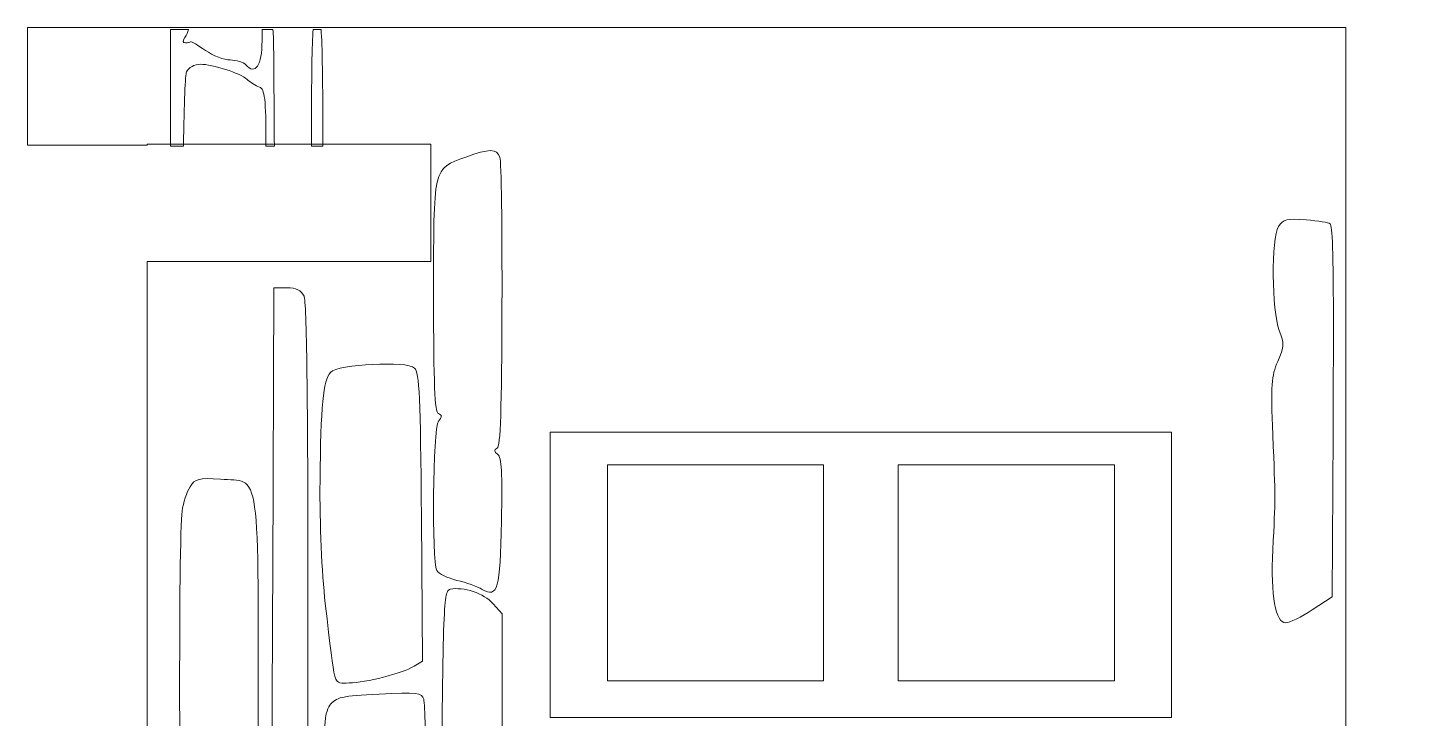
# Model space of a CAD drawing. Header units: centimetres. Extents: x -27.4 to 27.4, y -38.2 to 38.3.
# Drawn here: x -2.97 to 4.08, y 34.27 to 37.8 of the extents above; entities that cross this region are included whole.
import ezdxf

# ---------------------------------------------------------------- set-up
doc = ezdxf.new("R2010")
doc.units = ezdxf.units.CM
doc.header["$MEASUREMENT"] = 0
doc.layers.add('layer 1', color=7, linetype='Continuous')

msp = doc.modelspace()

# ---------------------------------------------------------------- linework, layer by layer
at = {"layer": 'layer 1', "color": 1, "lineweight": 9}
for points, knots in [([(-2.96738, 37.80262), (-2.96738, 37.80262), (-2.96738, 37.20282), (-2.96738, 37.20282), (-2.96738, 37.20282), (-2.96738, 37.20282), (-2.35747, 37.20282), (-2.35747, 37.20282), (-2.35747, 37.20282), (-2.35747, 37.20282), (-2.35747, 37.20786), (-2.35747, 37.20786), (-2.35747, 37.20786), (-2.35747, 37.20786), (-0.90821, 37.20786), (-0.90821, 37.20786), (-0.90821, 37.20786), (-0.90821, 37.20786), (-0.90821, 36.60802), (-0.90821, 36.60802), (-0.90821, 36.60802), (-0.90821, 36.60802), (-2.35747, 36.60802), (-2.35747, 36.60802), (-2.35747, 36.60802), (-2.35747, 36.60802), (-2.35747, 32.68921), (-2.35747, 32.68921), (-2.35747, 32.68921), (-2.35747, 32.68921), (-1.74775, 32.68921), (-1.74775, 32.68921), (-1.74775, 32.68921), (-1.74775, 32.68921), (-1.74775, 23.18571), (-1.74775, 23.18571), (-1.74775, 23.18571), (-1.74775, 23.18571), (-2.35747, 23.18571), (-2.35747, 23.18571), (-2.35747, 23.18571), (-2.35747, 23.18571), (-2.35747, 19.27194), (-2.35747, 19.27194), (-2.35747, 19.27194), (-2.35747, 19.27194), (-0.90821, 19.27194), (-0.90821, 19.27194), (-0.90821, 19.27194), (-0.90821, 19.27194), (-0.90821, 18.67193), (-0.90821, 18.67193), (-0.90821, 18.67193), (-0.90821, 18.67193), (-2.35747, 18.67193), (-2.35747, 18.67193), (-2.35747, 18.67193), (-2.35747, 18.67193), (-2.35747, 18.67097), (-2.35747, 18.67097), (-2.35747, 18.67097), (-2.35747, 18.67097), (-2.96738, 18.67097), (-2.96738, 18.67097), (-2.96738, 18.67097), (-2.96738, 18.67097), (-2.96738, 18.07101), (-2.96738, 18.07101), (-2.96738, 18.07101), (-2.96738, 18.07101), (3.76438, 18.07101), (3.76438, 18.07101), (3.76438, 18.07101), (3.76438, 18.07101), (3.76438, 22.41178), (3.76438, 22.41178), (3.76438, 22.41178), (3.76438, 22.41178), (3.10843, 22.41178), (3.10843, 22.41178), (3.10843, 22.41178), (3.10843, 22.41178), (3.10843, 23.01174), (3.10843, 23.01174), (3.10843, 23.01174), (3.10843, 23.01174), (4.76418, 23.01174), (4.76418, 23.01174), (4.76418, 23.01174), (4.76418, 23.01174), (4.76418, 23.01482), (4.76418, 23.01482), (4.76418, 23.01482), (4.76418, 23.01482), (9.22326, 23.01482), (9.22326, 23.01482), (9.22326, 23.01482), (9.22326, 23.01482), (9.22326, 32.89246), (9.22326, 32.89246), (9.22326, 32.89246), (9.22326, 32.89246), (5.77519, 32.89246), (5.77519, 32.89246), (5.77519, 32.89246), (5.77519, 32.89246), (5.77519, 32.88888), (5.77519, 32.88888), (5.77519, 32.88888), (5.77519, 32.88888), (3.0913, 32.88888), (3.0913, 32.88888), (3.0913, 32.88888), (3.0913, 32.88888), (3.0913, 33.48884), (3.0913, 33.48884), (3.0913, 33.48884), (3.0913, 33.48884), (3.76438, 33.48884), (3.76438, 33.48884), (3.76438, 33.48884), (3.76438, 33.48884), (3.76438, 37.80262), (3.76438, 37.80262), (3.76438, 37.80262), (3.76438, 37.80262), (-2.96738, 37.80262), (-2.96738, 37.80262)], [0, 0, 0, 0, 0.030303, 0.030303, 0.030303, 0.030303, 0.0606061, 0.0606061, 0.0606061, 0.0606061, 0.0909091, 0.0909091, 0.0909091, 0.0909091, 0.1212121, 0.1212121, 0.1212121, 0.1212121, 0.1515152, 0.1515152, 0.1515152, 0.1515152, 0.1818182, 0.1818182, 0.1818182, 0.1818182, 0.2121212, 0.2121212, 0.2121212, 0.2121212, 0.2424242, 0.2424242, 0.2424242, 0.2424242, 0.2727273, 0.2727273, 0.2727273, 0.2727273, 0.3030303, 0.3030303, 0.3030303, 0.3030303, 0.3333333, 0.3333333, 0.3333333, 0.3333333, 0.3636364, 0.3636364, 0.3636364, 0.3636364, 0.3939394, 0.3939394, 0.3939394, 0.3939394, 0.4242424, 0.4242424, 0.4242424, 0.4242424, 0.4545455, 0.4545455, 0.4545455, 0.4545455, 0.4848485, 0.4848485, 0.4848485, 0.4848485, 0.5151515, 0.5151515, 0.5151515, 0.5151515, 0.5454545, 0.5454545, 0.5454545, 0.5454545, 0.5757576, 0.5757576, 0.5757576, 0.5757576, 0.6060606, 0.6060606, 0.6060606, 0.6060606, 0.6363636, 0.6363636, 0.6363636, 0.6363636, 0.6666667, 0.6666667, 0.6666667, 0.6666667, 0.6969697, 0.6969697, 0.6969697, 0.6969697, 0.7272727, 0.7272727, 0.7272727, 0.7272727, 0.7575758, 0.7575758, 0.7575758, 0.7575758, 0.7878788, 0.7878788, 0.7878788, 0.7878788, 0.8181818, 0.8181818, 0.8181818, 0.8181818, 0.8484848, 0.8484848, 0.8484848, 0.8484848, 0.8787879, 0.8787879, 0.8787879, 0.8787879, 0.9090909, 0.9090909, 0.9090909, 0.9090909, 0.9393939, 0.9393939, 0.9393939, 0.9393939, 1, 1, 1, 1]), ([(1.09741, 35.56997), (1.09741, 35.56997), (1.09741, 34.46619), (1.09741, 34.46619), (1.09741, 34.46619), (1.09741, 34.46619), (-0.00638, 34.46619), (-0.00638, 34.46619), (-0.00638, 34.46619), (-0.00638, 34.46619), (-0.00638, 35.56997), (-0.00638, 35.56997), (-0.00638, 35.56997), (-0.00638, 35.56997), (1.09741, 35.56997), (1.09741, 35.56997)], [0, 0, 0, 0, 0.2, 0.2, 0.2, 0.2, 0.4, 0.4, 0.4, 0.4, 0.6, 0.6, 0.6, 0.6, 1, 1, 1, 1]), ([(2.58278, 35.56997), (2.58278, 35.56997), (2.58278, 34.46619), (2.58278, 34.46619), (2.58278, 34.46619), (2.58278, 34.46619), (1.47899, 34.46619), (1.47899, 34.46619), (1.47899, 34.46619), (1.47899, 34.46619), (1.47899, 35.56997), (1.47899, 35.56997), (1.47899, 35.56997), (1.47899, 35.56997), (2.58278, 35.56997), (2.58278, 35.56997)], [0, 0, 0, 0, 0.2, 0.2, 0.2, 0.2, 0.4, 0.4, 0.4, 0.4, 0.6, 0.6, 0.6, 0.6, 1, 1, 1, 1])]:
    msp.add_open_spline(points, degree=3, knots=knots, dxfattribs=at)
at = {"layer": 'layer 1', "color": 2, "lineweight": 9}
for points, knots in [([(-1.70721, 37.19745), (-1.70867, 37.38895), (-1.7103, 37.6039), (-1.7108, 37.67552), (-1.7108, 37.67552), (-1.71113, 37.72742), (-1.71208, 37.76488), (-1.71438, 37.79221), (-1.71438, 37.79221), (-1.71438, 37.79221), (-1.76891, 37.79221), (-1.76891, 37.79221), (-1.76891, 37.79221), (-1.76986, 37.77675), (-1.77019, 37.75804), (-1.77019, 37.73525), (-1.77019, 37.73525), (-1.77019, 37.60962), (-1.80503, 37.55804), (-1.85319, 37.61241), (-1.85319, 37.61241), (-1.86538, 37.62607), (-1.90088, 37.63728), (-1.93226, 37.63728), (-1.93226, 37.63728), (-1.96366, 37.63728), (-2.02094, 37.65928), (-2.05969, 37.68627), (-2.05969, 37.68627), (-2.09843, 37.71327), (-2.13225, 37.73313), (-2.13488, 37.73022), (-2.13488, 37.73022), (-2.13746, 37.72742), (-2.14967, 37.72501), (-2.16154, 37.72501), (-2.16154, 37.72501), (-2.17637, 37.72501), (-2.17716, 37.73397), (-2.16417, 37.75251), (-2.16417, 37.75251), (-2.15488, 37.76584), (-2.14917, 37.77933), (-2.14659, 37.79221), (-2.14659, 37.79221), (-2.14659, 37.79221), (-2.2369, 37.79221), (-2.2369, 37.79221), (-2.2369, 37.79221), (-2.2369, 37.79221), (-2.2369, 37.25439), (-2.2369, 37.25439), (-2.2369, 37.25439), (-2.2369, 37.22982), (-2.23706, 37.2199), (-2.23706, 37.19745), (-2.23706, 37.19745), (-2.23706, 37.19745), (-2.1715, 37.19745), (-2.1715, 37.19745), (-2.1715, 37.19745), (-2.16791, 37.41987), (-2.16254, 37.56341), (-2.15588, 37.57691), (-2.15588, 37.57691), (-2.1453, 37.59791), (-2.11405, 37.61532), (-2.08638, 37.61532), (-2.08638, 37.61532), (-2.02127, 37.61532), (-1.88427, 37.57104), (-1.84686, 37.538), (-1.84686, 37.538), (-1.83089, 37.52388), (-1.8024, 37.50614), (-1.78369, 37.49864), (-1.78369, 37.49864), (-1.75587, 37.48755), (-1.75066, 37.44398), (-1.74999, 37.19745), (-1.74999, 37.19745), (-1.74999, 37.19745), (-1.70721, 37.19745), (-1.70721, 37.19745)], [0, 0, 0, 0, 0.0454545, 0.0454545, 0.0454545, 0.0454545, 0.0909091, 0.0909091, 0.0909091, 0.0909091, 0.1363636, 0.1363636, 0.1363636, 0.1363636, 0.1818182, 0.1818182, 0.1818182, 0.1818182, 0.2272727, 0.2272727, 0.2272727, 0.2272727, 0.2727273, 0.2727273, 0.2727273, 0.2727273, 0.3181818, 0.3181818, 0.3181818, 0.3181818, 0.3636364, 0.3636364, 0.3636364, 0.3636364, 0.4090909, 0.4090909, 0.4090909, 0.4090909, 0.4545455, 0.4545455, 0.4545455, 0.4545455, 0.5, 0.5, 0.5, 0.5, 0.5454545, 0.5454545, 0.5454545, 0.5454545, 0.5909091, 0.5909091, 0.5909091, 0.5909091, 0.6363636, 0.6363636, 0.6363636, 0.6363636, 0.6818182, 0.6818182, 0.6818182, 0.6818182, 0.7272727, 0.7272727, 0.7272727, 0.7272727, 0.7727273, 0.7727273, 0.7727273, 0.7727273, 0.8181818, 0.8181818, 0.8181818, 0.8181818, 0.8636364, 0.8636364, 0.8636364, 0.8636364, 0.9090909, 0.9090909, 0.9090909, 0.9090909, 1, 1, 1, 1]), ([(-1.45956, 37.19745), (-1.45989, 37.53005), (-1.46196, 37.71589), (-1.4688, 37.79221), (-1.4688, 37.79221), (-1.4688, 37.79221), (-1.50934, 37.79221), (-1.50934, 37.79221), (-1.50934, 37.79221), (-1.51584, 37.71701), (-1.51745, 37.55967), (-1.51745, 37.23598), (-1.51745, 37.23598), (-1.51745, 37.22153), (-1.51745, 37.21144), (-1.51745, 37.19745), (-1.51745, 37.19745), (-1.51745, 37.19745), (-1.45956, 37.19745), (-1.45956, 37.19745)], [0, 0, 0, 0, 0.1666667, 0.1666667, 0.1666667, 0.1666667, 0.3333333, 0.3333333, 0.3333333, 0.3333333, 0.5, 0.5, 0.5, 0.5, 0.6666667, 0.6666667, 0.6666667, 0.6666667, 1, 1, 1, 1]), ([(-0.54485, 36.3841), (-0.54615, 35.8533), (-0.55265, 35.66159), (-0.5696, 35.65379), (-0.5696, 35.65379), (-0.58651, 35.64596), (-0.58585, 35.63784), (-0.56682, 35.62271), (-0.56682, 35.62271), (-0.54698, 35.60692), (-0.5424, 35.52948), (-0.54744, 35.28195), (-0.54744, 35.28195), (-0.55428, 34.93256), (-0.56698, 34.88766), (-0.64576, 34.93323), (-0.64576, 34.93323), (-0.67, 34.94722), (-0.72824, 34.96805), (-0.77528, 34.97942), (-0.77528, 34.97942), (-0.8223, 34.99084), (-0.86816, 35.01329), (-0.87713, 35.02925), (-0.87713, 35.02925), (-0.9045, 35.07791), (-0.89779, 35.75811), (-0.86966, 35.79193), (-0.86966, 35.79193), (-0.8503, 35.81505), (-0.8503, 35.82288), (-0.86966, 35.83101), (-0.86966, 35.83101), (-0.88837, 35.83863), (-0.89408, 35.97877), (-0.89408, 36.42952), (-0.89408, 36.42952), (-0.89408, 37.09946), (-0.89878, 37.07897), (-0.73019, 37.14096), (-0.73019, 37.14096), (-0.60881, 37.1857), (-0.57073, 37.1854), (-0.55527, 37.14), (-0.55527, 37.14), (-0.54844, 37.11996), (-0.5437, 36.77986), (-0.54485, 36.3841)], [0, 0, 0, 0, 0.0769231, 0.0769231, 0.0769231, 0.0769231, 0.1538462, 0.1538462, 0.1538462, 0.1538462, 0.2307692, 0.2307692, 0.2307692, 0.2307692, 0.3076923, 0.3076923, 0.3076923, 0.3076923, 0.3846154, 0.3846154, 0.3846154, 0.3846154, 0.4615385, 0.4615385, 0.4615385, 0.4615385, 0.5384615, 0.5384615, 0.5384615, 0.5384615, 0.6153846, 0.6153846, 0.6153846, 0.6153846, 0.6923077, 0.6923077, 0.6923077, 0.6923077, 0.7692308, 0.7692308, 0.7692308, 0.7692308, 0.8461538, 0.8461538, 0.8461538, 0.8461538, 1, 1, 1, 1]), ([(3.70122, 36.25555), (3.70106, 36.11707), (3.7001, 35.94557), (3.69959, 35.73353), (3.69959, 35.73353), (3.69959, 35.73353), (3.69534, 34.89432), (3.69534, 34.89432), (3.69534, 34.89432), (3.69534, 34.89432), (3.59333, 34.82841), (3.59333, 34.82841), (3.59333, 34.82841), (3.53721, 34.79196), (3.47619, 34.76221), (3.45794, 34.76205), (3.45794, 34.76205), (3.4044, 34.76172), (3.37983, 34.90019), (3.39153, 35.13502), (3.39153, 35.13502), (3.40524, 35.40759), (3.40537, 35.3866), (3.39153, 35.72228), (3.39153, 35.72228), (3.38129, 35.97989), (3.38424, 36.02285), (3.41678, 36.09721), (3.41678, 36.09721), (3.45031, 36.17386), (3.45094, 36.18769), (3.42474, 36.25621), (3.42474, 36.25621), (3.38604, 36.35694), (3.38307, 36.72583), (3.42053, 36.78637), (3.42053, 36.78637), (3.44349, 36.82348), (3.46431, 36.82852), (3.56113, 36.82073), (3.56113, 36.82073), (3.62362, 36.81552), (3.67894, 36.80674), (3.68397, 36.80102), (3.68397, 36.80102), (3.69635, 36.78703), (3.70106, 36.67068), (3.70089, 36.25555), (3.70089, 36.25555), (3.70089, 36.25555), (3.70122, 36.25555), (3.70122, 36.25555)], [0, 0, 0, 0, 0.0714286, 0.0714286, 0.0714286, 0.0714286, 0.1428571, 0.1428571, 0.1428571, 0.1428571, 0.2142857, 0.2142857, 0.2142857, 0.2142857, 0.2857143, 0.2857143, 0.2857143, 0.2857143, 0.3571429, 0.3571429, 0.3571429, 0.3571429, 0.4285714, 0.4285714, 0.4285714, 0.4285714, 0.5, 0.5, 0.5, 0.5, 0.5714286, 0.5714286, 0.5714286, 0.5714286, 0.6428571, 0.6428571, 0.6428571, 0.6428571, 0.7142857, 0.7142857, 0.7142857, 0.7142857, 0.7857143, 0.7857143, 0.7857143, 0.7857143, 0.8571429, 0.8571429, 0.8571429, 0.8571429, 1, 1, 1, 1]), ([(-1.53571, 34.93893), (-1.53571, 34.93893), (-1.53571, 33.48884), (-1.53571, 33.48884), (-1.53571, 33.48884), (-1.53571, 33.48884), (-1.59544, 33.48884), (-1.59544, 33.48884), (-1.59544, 33.48884), (-1.62815, 33.48884), (-1.67189, 33.49893), (-1.69259, 33.51146), (-1.69259, 33.51146), (-1.71325, 33.524), (-1.72804, 33.54125), (-1.72546, 33.54987), (-1.72546, 33.54987), (-1.72283, 33.55849), (-1.71846, 34.21999), (-1.71567, 35.0198), (-1.71567, 35.0198), (-1.71567, 35.0198), (-1.71047, 36.47392), (-1.71047, 36.47392), (-1.71047, 36.47392), (-1.71047, 36.47392), (-1.64326, 36.47392), (-1.64326, 36.47392), (-1.64326, 36.47392), (-1.59657, 36.47392), (-1.56986, 36.46076), (-1.55587, 36.43148), (-1.55587, 36.43148), (-1.54253, 36.40331), (-1.53571, 35.89658), (-1.53571, 34.93893)], [0, 0, 0, 0, 0.1, 0.1, 0.1, 0.1, 0.2, 0.2, 0.2, 0.2, 0.3, 0.3, 0.3, 0.3, 0.4, 0.4, 0.4, 0.4, 0.5, 0.5, 0.5, 0.5, 0.6, 0.6, 0.6, 0.6, 0.7, 0.7, 0.7, 0.7, 0.8, 0.8, 0.8, 0.8, 1, 1, 1, 1]), ([(-0.95086, 34.56675), (-0.95086, 34.56675), (-0.99397, 34.54055), (-0.99397, 34.54055), (-0.99397, 34.54055), (-1.05484, 34.50393), (-1.24019, 34.45627), (-1.32579, 34.45528), (-1.32579, 34.45528), (-1.4081, 34.45432), (-1.39561, 34.41316), (-1.44701, 34.86066), (-1.44701, 34.86066), (-1.46572, 35.02242), (-1.47613, 35.26374), (-1.47401, 35.4862), (-1.47401, 35.4862), (-1.4706, 35.87199), (-1.45839, 35.99927), (-1.42098, 36.04159), (-1.42098, 36.04159), (-1.38419, 36.08309), (-1.02735, 36.10163), (-0.99123, 36.06387), (-0.99123, 36.06387), (-0.96665, 36.03818), (-0.96111, 35.91807), (-0.9564, 35.30003), (-0.9564, 35.30003), (-0.9564, 35.30003), (-0.95086, 34.56675), (-0.95086, 34.56675)], [0, 0, 0, 0, 0.1111111, 0.1111111, 0.1111111, 0.1111111, 0.2222222, 0.2222222, 0.2222222, 0.2222222, 0.3333333, 0.3333333, 0.3333333, 0.3333333, 0.4444444, 0.4444444, 0.4444444, 0.4444444, 0.5555556, 0.5555556, 0.5555556, 0.5555556, 0.6666667, 0.6666667, 0.6666667, 0.6666667, 0.7777778, 0.7777778, 0.7777778, 0.7777778, 1, 1, 1, 1]), ([(2.87439, 35.73615), (2.87439, 35.73615), (2.87439, 34.2794), (2.87439, 34.2794), (2.87439, 34.2794), (2.87439, 34.2794), (-0.29799, 34.2794), (-0.29799, 34.2794), (-0.29799, 34.2794), (-0.29799, 34.2794), (-0.29799, 35.73615), (-0.29799, 35.73615), (-0.29799, 35.73615), (-0.29799, 35.73615), (2.87439, 35.73615), (2.87439, 35.73615)], [0, 0, 0, 0, 0.2, 0.2, 0.2, 0.2, 0.4, 0.4, 0.4, 0.4, 0.6, 0.6, 0.6, 0.6, 1, 1, 1, 1]), ([(-1.78873, 33.64361), (-1.78811, 32.70483), (-1.7959, 32.79156), (-1.94121, 32.7447), (-1.94121, 32.7447), (-1.98791, 32.72975), (-2.03724, 32.71246), (-2.05106, 32.70646), (-2.05106, 32.70646), (-2.06489, 32.70058), (-2.09955, 32.72353), (-2.12821, 32.75757), (-2.12821, 32.75757), (-2.17295, 32.81077), (-2.17833, 32.83143), (-2.16758, 32.90708), (-2.16758, 32.90708), (-2.15245, 33.01273), (-2.15229, 33.00311), (-2.17508, 33.29471), (-2.17508, 33.29471), (-2.19428, 33.53913), (-2.19703, 35.19913), (-2.17849, 35.33256), (-2.17849, 35.33256), (-2.17262, 35.37489), (-2.15425, 35.43083), (-2.1378, 35.45704), (-2.1378, 35.45704), (-2.11125, 35.49937), (-2.09385, 35.50374), (-1.98254, 35.49578), (-1.98254, 35.49578), (-1.77412, 35.481), (-1.78987, 35.5931), (-1.78924, 34.11226), (-1.78924, 34.11226), (-1.78908, 33.93292), (-1.78873, 33.77787), (-1.78873, 33.64361)], [0, 0, 0, 0, 0.0909091, 0.0909091, 0.0909091, 0.0909091, 0.1818182, 0.1818182, 0.1818182, 0.1818182, 0.2727273, 0.2727273, 0.2727273, 0.2727273, 0.3636364, 0.3636364, 0.3636364, 0.3636364, 0.4545455, 0.4545455, 0.4545455, 0.4545455, 0.5454545, 0.5454545, 0.5454545, 0.5454545, 0.6363636, 0.6363636, 0.6363636, 0.6363636, 0.7272727, 0.7272727, 0.7272727, 0.7272727, 0.8181818, 0.8181818, 0.8181818, 0.8181818, 1, 1, 1, 1]), ([(-0.54386, 34.80775), (-0.54386, 34.80775), (-0.54386, 32.13332), (-0.54386, 32.13332), (-0.54386, 32.13332), (-0.54386, 32.13332), (-0.6026, 32.10582), (-0.6026, 32.10582), (-0.6026, 32.10582), (-0.67762, 32.07067), (-0.8166, 32.09087), (-0.84947, 32.14161), (-0.84947, 32.14161), (-0.86542, 32.16635), (-0.87276, 32.23601), (-0.86984, 32.33511), (-0.86984, 32.33511), (-0.86737, 32.42038), (-0.86071, 33.0381), (-0.85534, 33.70805), (-0.85534, 33.70805), (-0.84572, 34.87057), (-0.84364, 34.92622), (-0.80926, 34.93372), (-0.80926, 34.93372), (-0.7424, 34.94818), (-0.63713, 34.91289), (-0.59043, 34.86015), (-0.59043, 34.86015), (-0.59043, 34.86015), (-0.54386, 34.80775), (-0.54386, 34.80775)], [0, 0, 0, 0, 0.1111111, 0.1111111, 0.1111111, 0.1111111, 0.2222222, 0.2222222, 0.2222222, 0.2222222, 0.3333333, 0.3333333, 0.3333333, 0.3333333, 0.4444444, 0.4444444, 0.4444444, 0.4444444, 0.5555556, 0.5555556, 0.5555556, 0.5555556, 0.6666667, 0.6666667, 0.6666667, 0.6666667, 0.7777778, 0.7777778, 0.7777778, 0.7777778, 1, 1, 1, 1]), ([(-0.93458, 33.93505), (-0.93491, 33.56421), (-0.94386, 33.09358), (-0.9564, 33.09358), (-0.9564, 33.09358), (-0.9676, 33.09358), (-0.96957, 33.0773), (-0.96128, 33.05535), (-0.96128, 33.05535), (-0.93932, 32.99757), (-0.93491, 31.33173), (-0.95656, 31.30032), (-0.95656, 31.30032), (-0.96681, 31.28581), (-0.96844, 31.26174), (-0.96045, 31.24712), (-0.96045, 31.24712), (-0.95232, 31.23245), (-0.94794, 31.10131), (-0.95053, 30.95535), (-0.95053, 30.95535), (-0.95623, 30.62078), (-0.96485, 30.60679), (-1.19219, 30.569), (-1.19219, 30.569), (-1.27954, 30.55455), (-1.37282, 30.54621), (-1.39948, 30.55063), (-1.39948, 30.55063), (-1.39948, 30.55063), (-1.44814, 30.55859), (-1.44814, 30.55859), (-1.44814, 30.55859), (-1.44814, 30.55859), (-1.45318, 31.67541), (-1.45318, 31.67541), (-1.45318, 31.67541), (-1.45776, 32.69179), (-1.4553, 32.79465), (-1.42618, 32.81872), (-1.42618, 32.81872), (-1.39657, 32.8433), (-1.39657, 32.84622), (-1.42602, 32.85909), (-1.42602, 32.85909), (-1.45468, 32.87146), (-1.45793, 32.94549), (-1.45793, 33.58437), (-1.45793, 33.58437), (-1.45793, 34.23008), (-1.45468, 34.3004), (-1.42389, 34.34188), (-1.42389, 34.34188), (-1.39411, 34.38191), (-1.36207, 34.38908), (-1.17232, 34.39884), (-1.17232, 34.39884), (-0.97752, 34.40874), (-0.95361, 34.40599), (-0.94465, 34.37196), (-0.94465, 34.37196), (-0.93753, 34.3443), (-0.93441, 34.15767), (-0.93458, 33.93505)], [0, 0, 0, 0, 0.0588235, 0.0588235, 0.0588235, 0.0588235, 0.1176471, 0.1176471, 0.1176471, 0.1176471, 0.1764706, 0.1764706, 0.1764706, 0.1764706, 0.2352941, 0.2352941, 0.2352941, 0.2352941, 0.2941176, 0.2941176, 0.2941176, 0.2941176, 0.3529412, 0.3529412, 0.3529412, 0.3529412, 0.4117647, 0.4117647, 0.4117647, 0.4117647, 0.4705882, 0.4705882, 0.4705882, 0.4705882, 0.5294118, 0.5294118, 0.5294118, 0.5294118, 0.5882353, 0.5882353, 0.5882353, 0.5882353, 0.6470588, 0.6470588, 0.6470588, 0.6470588, 0.7058824, 0.7058824, 0.7058824, 0.7058824, 0.7647059, 0.7647059, 0.7647059, 0.7647059, 0.8235294, 0.8235294, 0.8235294, 0.8235294, 0.8823529, 0.8823529, 0.8823529, 0.8823529, 1, 1, 1, 1])]:
    msp.add_open_spline(points, degree=3, knots=knots, dxfattribs=at)

doc.saveas('drawing.dxf')
